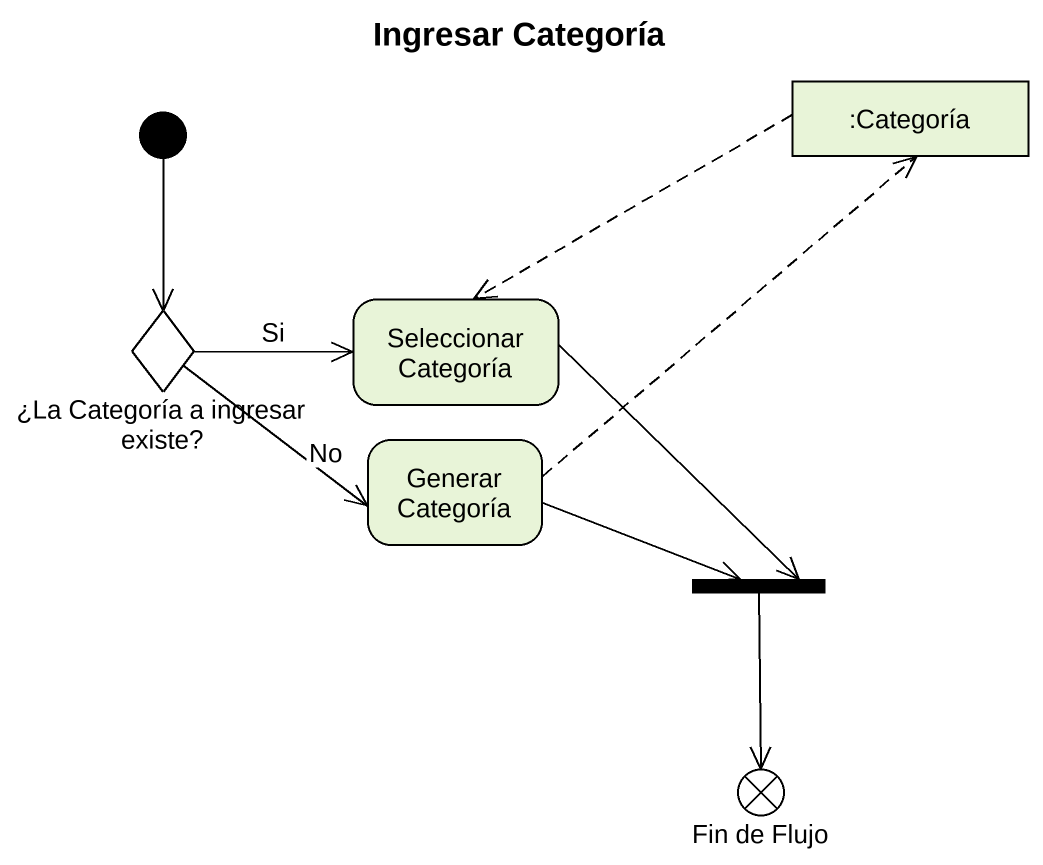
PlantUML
@startuml
title Ingresar Categoría
hide empty description
state ":Categoría" as Categoría <<object>>
state "¿La Categoría a ingresar existe?" as La_Categoría_a_ingresar <<choice>>
state "Seleccionar Categoría" as Seleccionar_Categoría
state "Generar Categoría" as Generar_Categoría
state fork1 <<join>>
state "Fin de Flujo" as Fin_de_Flujo <<end>>
[*] --> La_Categoría_a_ingresar
Categoría -left[dashed]-> Seleccionar_Categoría
La_Categoría_a_ingresar -right-> Seleccionar_Categoría : Si
La_Categoría_a_ingresar -right-> Generar_Categoría : No
Seleccionar_Categoría --> fork1
Generar_Categoría -up[dashed]-> Categoría
Generar_Categoría -right-> fork1
fork1 --> Fin_de_Flujo
@enduml
